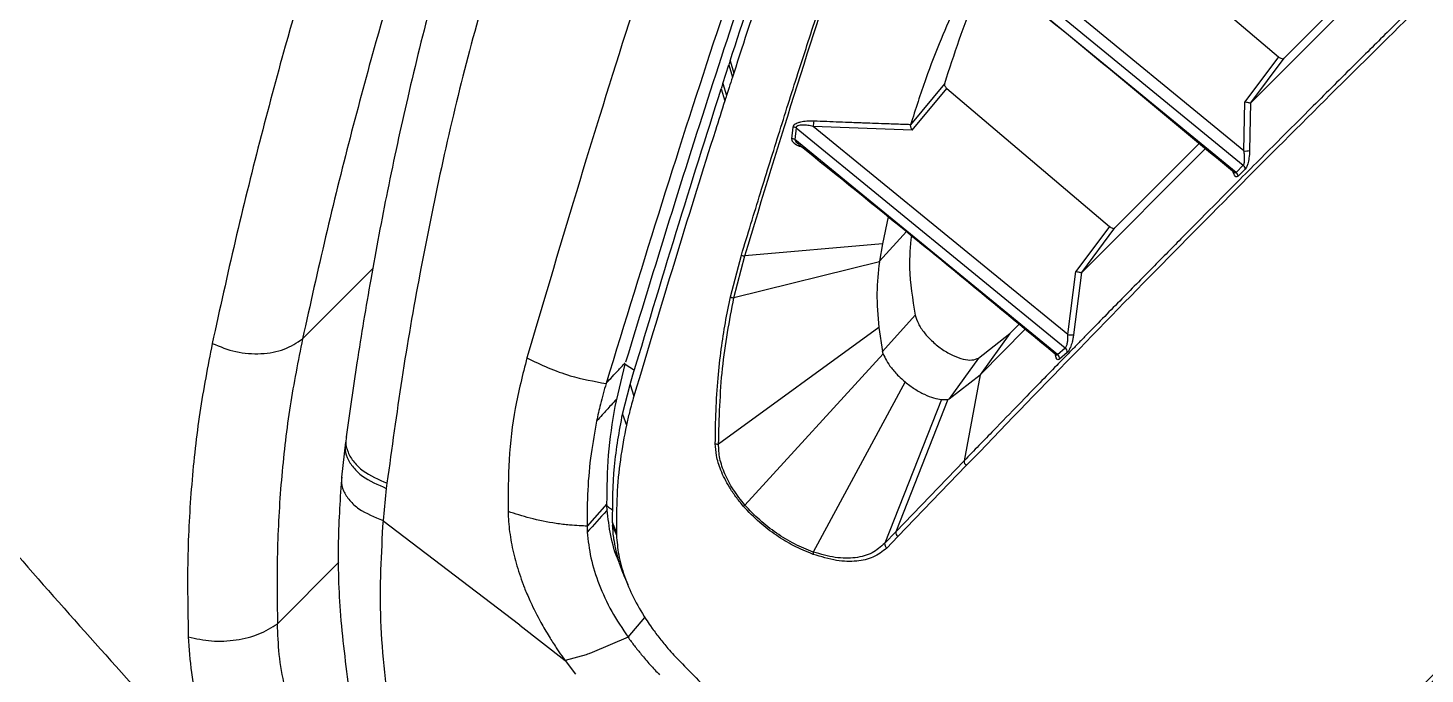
# Model space of a CAD drawing. Extents: x 400 to 501, y 484 to 634.
# Drawn here: x 478.36 to 483.71, y 578.82 to 581.29 of the extents above; entities that cross this region are included whole.
import ezdxf

# ---------------------------------------------------------------- set-up
doc = ezdxf.new("R2010")
doc.units = 0
doc.header["$MEASUREMENT"] = 0
doc.layers.add('DIM', color=3, linetype='Continuous')
doc.layers.add('GEOMETRY', color=3, linetype='Continuous', lineweight=25)

# ---------------------------------------------------------------- blocks, each defined once
blk = doc.blocks.new('2026 GRANDEE')
at = {"layer": 'GEOMETRY', "ltscale": 16}
for p, q in [((31.8516, -14.9206), (32.7213, -15.6593)), ((31.2193, -14.9544), (32.5864, -16.0748)), ((32.5586, -16.1019), (31.2069, -14.9936)), ((32.5885, -16.02), (31.3176, -14.9766)), ((33.0712, -15.3786), (32.6152, -15.8357)), ((32.7429, -15.6651), (33.0478, -15.3593)), ((32.7213, -15.6593), (32.5923, -15.8317)), ((32.6152, -15.8357), (32.7429, -15.6651)), ((30.5944, -15.7615), (30.6171, -15.6907)), ((30.6223, -15.6747), (30.6171, -15.6907)), ((30.6171, -15.6907), (30.6307, -15.7376)), ((30.6223, -15.6747), (30.6359, -15.7216)), ((30.5944, -15.7615), (30.5879, -15.7817)), ((30.5944, -15.7615), (30.6081, -15.8083)), ((31.4423, -15.763), (31.313, -15.9194)), ((30.5879, -15.7817), (30.6016, -15.8285)), ((31.319, -15.9408), (31.4517, -15.7805)), ((31.4517, -15.7805), (32.0737, -16.3088)), ((32.5885, -16.02), (32.5923, -15.8317)), ((32.6142, -15.8363), (32.6105, -16.0186)), ((32.6152, -15.8357), (32.6142, -15.8363)), ((30.8624, -15.9288), (30.857, -15.9734)), ((30.8744, -15.9317), (30.8691, -15.9763)), ((30.8744, -15.9317), (31.9051, -16.7739)), ((31.9145, -16.7233), (30.9401, -15.9262)), ((31.319, -15.9408), (30.9401, -15.9262)), ((31.8758, -16.7993), (30.8691, -15.9763)), ((30.8801, -15.9905), (30.8858, -15.9944)), ((32.4411, -16.0104), (31.9682, -16.4853)), ((32.0952, -16.3146), (32.4178, -15.9911)), ((32.5586, -16.1019), (32.5864, -16.0748)), ((32.5941, -16.0898), (32.5663, -16.1169)), ((31.2274, -16.272), (31.2051, -16.3758)), ((32.0737, -16.3088), (31.9456, -16.4809)), ((31.2973, -16.3286), (31.1939, -16.4424)), ((31.9682, -16.4853), (32.0952, -16.3146)), ((30.6234, -16.5791), (30.6653, -16.4185)), ((31.2051, -16.3758), (30.6781, -16.4217)), ((31.2051, -16.3758), (31.1939, -16.4424)), ((28.9853, -16.7393), (29.2541, -16.4704)), ((30.6364, -16.582), (30.6781, -16.4217)), ((31.1935, -16.4444), (30.6364, -16.582)), ((31.1935, -16.4444), (31.1939, -16.4424)), ((31.9145, -16.7233), (31.9456, -16.4809)), ((31.9675, -16.4859), (31.9369, -16.7236)), ((31.9682, -16.4853), (31.9675, -16.4859)), ((31.3305, -16.6481), (31.2053, -16.7874)), ((31.6924, -16.7186), (31.7279, -16.683)), ((31.1918, -16.6954), (30.5778, -17.1423)), ((31.1918, -16.6954), (31.2053, -16.7874)), ((31.5732, -16.8128), (31.6924, -16.7186)), ((31.752, -16.7029), (31.5788, -16.8771)), ((31.6924, -16.7186), (31.5788, -16.8771)), ((31.2081, -16.7973), (31.2053, -16.7874)), ((31.8758, -16.7993), (31.9051, -16.7739)), ((31.9127, -16.7914), (31.8833, -16.8169)), ((30.1816, -16.9981), (30.2205, -16.8365)), ((30.2205, -16.8365), (30.2559, -16.8591)), ((31.2081, -16.7973), (30.6788, -17.376)), ((31.5732, -16.8128), (31.4608, -16.9694)), ((31.8666, -16.7971), (31.8666, -16.797)), ((31.4608, -16.9694), (31.5788, -16.8771)), ((31.5788, -16.8771), (31.5182, -17.2059)), ((30.2102, -17.0271), (30.2391, -16.9145)), ((30.2391, -16.9145), (30.2537, -16.9586)), ((31.292, -16.9041), (30.9405, -17.5555)), ((31.4313, -16.972), (31.2136, -17.5222)), ((31.4549, -16.9717), (31.2564, -17.4777)), ((31.4313, -16.972), (31.4549, -16.9717)), ((31.4549, -16.9717), (31.4608, -16.9694)), ((30.2102, -17.0271), (30.2251, -17.0696)), ((29.1491, -17.1353), (29.1344, -17.2691)), ((31.5182, -17.2059), (31.2564, -17.4777)), ((31.5262, -17.2247), (31.2644, -17.4965)), ((29.306, -17.3117), (29.2933, -17.4345)), ((29.3085, -17.2917), (29.306, -17.3117)), ((30.1505, -17.3715), (30.0743, -17.4562)), ((30.1506, -17.3777), (30.1505, -17.3715)), ((30.1513, -17.3944), (30.1506, -17.3777)), ((29.2932, -17.4345), (29.8166, -17.8349)), ((30.1865, -17.4798), (30.1719, -17.4424)), ((30.1719, -17.4424), (30.1722, -17.4541)), ((30.1722, -17.4541), (30.1868, -17.4908)), ((30.1865, -17.4798), (30.1868, -17.4908)), ((31.2564, -17.4777), (31.2136, -17.5222)), ((31.2644, -17.4965), (31.2217, -17.5406)), ((28.8892, -17.8301), (29.1245, -17.5948)), ((30.2178, -17.6503), (30.2301, -17.68)), ((30.2314, -17.8815), (30.296, -17.806)), ((29.8166, -17.835), (29.9903, -17.9708)), ((30.3171, -17.8384), (30.3238, -17.848)), ((30.2314, -17.8815), (30.0942, -17.9403)), ((30.0704, -17.9485), (29.9903, -17.9707)), ((29.9903, -17.9707), (30.0297, -18.0228))]:
    blk.add_line(p, q, dxfattribs=at)
for centre, radius, start, end in [((30.8632, -15.9516), 0.0228, 60.6899, 92.1236), ((31.0047, -15.9246), 0.0646, 163.1, 181.404), ((30.858, -15.9962), 0.0228, 60.7228, 92.5799), ((32.5949, -15.9467), 0.0735, 265.0553, 282.296), ((32.5728, -16.0912), 0.0213, 3.9628, 50.5049), ((32.545, -16.1183), 0.0213, 3.8492, 50.4637), ((30.6773, -16.3979), 0.0238, 239.8091, 272.0523), ((30.6348, -16.5578), 0.0242, 241.7411, 273.8001), ((31.8915, -16.7902), 0.0213, 356.8037, 49.9754), ((31.8621, -16.8156), 0.0212, 356.3705, 49.9909), ((30.5748, -17.117), 0.0255, 248.2594, 276.9341), ((31.5391, -17.2082), 0.021, 173.8723, 231.9925), ((30.6593, -17.3472), 0.0348, 291.9722, 304.176), ((31.2774, -17.4799), 0.0211, 174.002, 232.163), ((31.2348, -17.5238), 0.0213, 175.4815, 231.9225), ((30.9707, -17.5627), 0.0311, 166.5727, 183.1295)]:
    blk.add_arc(centre, radius, start, end, dxfattribs=at)
for points, knots in [([(33.1112, -8.6122), (33.301, -8.8166), (33.6802, -9.2249), (34.2607, -9.8374), (34.8462, -10.4484), (35.4368, -11.0578), (36.0312, -11.6653), (36.6288, -12.2707), (37.2294, -12.8738), (37.8326, -13.4744), (38.4383, -14.0724), (39.0461, -14.6672), (39.6559, -15.2581), (40.2672, -15.8439), (40.8801, -16.4248), (41.2887, -16.8043), (41.4933, -16.9943)], [0, 0, 0, 0, 0.071643, 0.14309, 0.214489, 0.285889, 0.357236, 0.428542, 0.499851, 0.571188, 0.642541, 0.713932, 0.785365, 0.856798, 0.928296, 1, 1, 1, 1]), ([(39.7927, -17.8288), (39.5267, -17.5294), (38.9972, -16.9336), (38.1493, -16.0898), (37.2847, -15.2735), (36.3973, -14.4849), (35.4987, -13.7223), (34.5911, -12.9819), (33.6654, -12.2723), (32.7101, -11.589), (32.0461, -11.1694), (31.7122, -10.9583)], [0, 0, 0, 0, 0.113392, 0.225638, 0.337341, 0.448782, 0.560233, 0.669481, 0.778832, 0.888788, 1, 1, 1, 1]), ([(39.3403, -18.3188), (39.2421, -18.1952), (39.0437, -17.9454), (38.7328, -17.5736), (38.408, -17.1999), (38.0687, -16.8252), (37.7247, -16.4607), (37.3161, -16.0443), (36.8313, -15.573), (36.2474, -15.036), (35.7044, -14.5629), (35.2225, -14.1602), (34.82, -13.8352), (34.4245, -13.527), (34.0364, -13.2352), (33.6442, -12.9511), (33.1606, -12.6142), (32.5822, -12.2331), (31.9193, -11.8235), (31.474, -11.572), (31.2546, -11.448)], [0, 0, 0, 0, 0.044709, 0.090349, 0.13691, 0.184379, 0.232745, 0.277954, 0.348418, 0.422679, 0.500679, 0.550525, 0.598903, 0.645795, 0.691185, 0.735062, 0.781563, 0.856423, 0.929252, 1, 1, 1, 1]), ([(30.2233, -16.8272), (30.2791, -16.6444), (30.3916, -16.2764), (30.5587, -15.7513), (30.7261, -15.2427), (30.8934, -14.7551), (31.0611, -14.2874), (31.2248, -13.8532), (31.3821, -13.4566), (31.5296, -13.1031), (31.6691, -12.7863), (31.8006, -12.502), (31.8831, -12.3357), (31.9237, -12.2539)], [0, 0, 0, 0, 0.091503, 0.184255, 0.278388, 0.373689, 0.469634, 0.56825, 0.660208, 0.749357, 0.835644, 0.919152, 1, 1, 1, 1]), ([(31.8436, -12.342), (31.8141, -12.4013), (31.7259, -12.5791), (31.5715, -12.9126), (31.3791, -13.3584), (31.1807, -13.8507), (30.9797, -14.3828), (30.7765, -14.9537), (30.5707, -15.5633), (30.3615, -16.2112), (30.2187, -16.6773), (30.1473, -16.9104)], [0, 0, 0, 0, 0.059176, 0.177548, 0.296142, 0.41451, 0.533071, 0.649435, 0.765798, 0.882899, 1, 1, 1, 1]), ([(30.6412, -14.3165), (30.5761, -14.5025), (30.4461, -14.8743), (30.2474, -15.484), (30.0474, -16.1246), (29.9117, -16.5837), (29.8442, -16.8122)], [0, 0, 0, 0, 0.251744, 0.50322, 0.752639, 1, 1, 1, 1]), ([(34.3142, -14.4286), (34.2987, -14.443), (34.2663, -14.4732), (34.2145, -14.5217), (34.1574, -14.5755), (34.0947, -14.6348), (34.0262, -14.6999), (33.948, -14.7746), (33.8674, -14.8519), (33.7863, -14.93), (33.7106, -15.0033), (33.6362, -15.0755), (33.5734, -15.1367), (33.5216, -15.1873), (33.4782, -15.2298), (33.432, -15.2751), (33.3829, -15.3233), (33.331, -15.3744), (33.2518, -15.4526), (33.146, -15.5573), (33.0052, -15.697), (32.8533, -15.8483), (32.6893, -16.0123), (32.523, -16.1794), (32.392, -16.3117), (32.2974, -16.4076), (32.2381, -16.4677), (32.1767, -16.5302), (32.113, -16.595), (32.047, -16.6624), (31.9925, -16.718), (31.9505, -16.761), (31.9149, -16.7974), (31.8673, -16.8462), (31.8025, -16.9127), (31.7222, -16.9952), (31.6261, -17.0943), (31.5559, -17.167), (31.5182, -17.2059)], [0, 0, 0, 0, 0.020725, 0.043459, 0.068203, 0.094956, 0.123719, 0.154491, 0.191833, 0.221797, 0.251605, 0.281257, 0.308509, 0.323986, 0.340419, 0.35781, 0.376156, 0.395459, 0.415718, 0.463883, 0.511317, 0.567458, 0.624789, 0.681766, 0.736941, 0.755717, 0.775071, 0.795005, 0.815518, 0.83661, 0.858281, 0.867298, 0.876345, 0.891857, 0.911979, 0.93671, 0.96605, 1, 1, 1, 1]), ([(34.3206, -14.4509), (34.2257, -14.5395), (34.0359, -14.7169), (33.7244, -15.0152), (33.3969, -15.3333), (33.0547, -15.6705), (32.6982, -16.0253), (32.3257, -16.4014), (31.938, -16.7979), (31.6635, -17.0824), (31.5262, -17.2247)], [0, 0, 0, 0, 0.124988, 0.249985, 0.374989, 0.499998, 0.625005, 0.750009, 0.875008, 1, 1, 1, 1]), ([(29.2441, -14.5976), (29.1873, -14.7607), (29.0736, -15.0874), (28.9345, -15.5564), (28.8197, -15.9842), (28.7261, -16.3633), (28.6684, -16.6257), (28.6395, -16.7571)], [0, 0, 0, 0, 0.248926, 0.498614, 0.665477, 0.832636, 1, 1, 1, 1]), ([(29.5912, -14.5821), (29.5345, -14.7451), (29.4209, -15.0715), (29.2816, -15.5401), (29.1664, -15.9675), (29.0724, -16.346), (29.0143, -16.6081), (28.9853, -16.7393)], [0, 0, 0, 0, 0.2489831, 0.498696, 0.6655523, 0.8326843, 1, 1, 1, 1]), ([(30.6223, -15.6747), (30.6722, -15.5213), (30.7715, -15.2156), (30.8693, -14.9319), (30.9179, -14.7906)], [0, 0, 0, 0, 0.501907, 1, 1, 1, 1]), ([(30.9308, -14.8395), (30.9191, -14.8733), (30.8604, -15.0425), (30.7625, -15.332), (30.6753, -15.6004), (30.6359, -15.7216)], [0, 0, 0, 0, 0.120542, 0.602754, 1, 1, 1, 1]), ([(25.6401, -14.8721), (25.8336, -15.1091), (26.2206, -15.5828), (26.8154, -16.304), (27.4244, -17.0269), (28.0485, -17.749), (28.4791, -18.2252), (28.6943, -18.4632)], [0, 0, 0, 0, 0.200185, 0.400293, 0.600353, 0.800276, 1, 1, 1, 1]), ([(31.2265, -15.015), (31.4236, -15.1742), (31.8684, -15.5333), (32.3081, -15.8992), (32.5531, -16.103)], [0, 0, 0, 0, 0.44303, 1, 1, 1, 1]), ([(29.5858, -15.0744), (29.5499, -15.1962), (29.4796, -15.4349), (29.3889, -15.8032), (29.3113, -16.1603), (29.2471, -16.5005), (29.1945, -16.815), (29.1656, -17.0192), (29.1522, -17.1139)], [0, 0, 0, 0, 0.197843, 0.387656, 0.563401, 0.725049, 0.872583, 1, 1, 1, 1]), ([(30.6653, -16.4185), (30.6774, -16.3787), (30.7018, -16.2989), (30.7383, -16.1802), (30.775, -16.0617), (30.8119, -15.9434), (30.8491, -15.8254), (30.8839, -15.7161), (30.9317, -15.5675), (30.993, -15.3791), (31.0442, -15.2264), (31.0701, -15.1488)], [0, 0, 0, 0, 0.088443, 0.177715, 0.267818, 0.358754, 0.450526, 0.543137, 0.616844, 0.80548, 1, 1, 1, 1]), ([(30.6781, -16.4217), (30.7457, -16.1998), (30.8808, -15.7561), (31.0126, -15.3534), (31.0785, -15.152)], [0, 0, 0, 0, 0.500001, 1, 1, 1, 1]), ([(31.57, -15.2936), (31.5601, -15.3122), (31.5309, -15.3667), (31.4835, -15.4656), (31.4262, -15.5967), (31.3672, -15.749), (31.3317, -15.8605), (31.313, -15.9194)], [0, 0, 0, 0, 0.094931, 0.279686, 0.492116, 0.732221, 1, 1, 1, 1]), ([(29.7199, -15.2972), (29.6829, -15.4252), (29.6099, -15.6781), (29.5159, -16.0779), (29.4342, -16.4815), (29.3643, -16.884), (29.3268, -17.158), (29.3085, -17.2917)], [0, 0, 0, 0, 0.212679, 0.420297, 0.622338, 0.815746, 1, 1, 1, 1]), ([(31.6134, -15.3256), (31.5956, -15.3613), (31.527, -15.4989), (31.4784, -15.6506), (31.4423, -15.763)], [0, 0, 0, 0, 0.258932, 1, 1, 1, 1]), ([(32.7213, -15.6593), (32.7233, -15.6609), (32.7274, -15.664), (32.7339, -15.6665), (32.7396, -15.6673), (32.7418, -15.6658), (32.7429, -15.6651)], [0, 0, 0, 0, 0.245218, 0.492634, 0.743521, 1, 1, 1, 1]), ([(32.9306, -18.4176), (33.0687, -18.2759), (33.3447, -17.9927), (33.7344, -17.5979), (34.1075, -17.2223), (34.4631, -16.8668), (34.8041, -16.5285), (35.1296, -16.2087), (35.4389, -15.9085), (35.6274, -15.7301), (35.7217, -15.6409)], [0, 0, 0, 0, 0.124992, 0.249991, 0.374994, 0.500001, 0.625009, 0.750013, 0.875011, 1, 1, 1, 1]), ([(32.95, -18.422), (32.9846, -18.3864), (33.0472, -18.3218), (33.13, -18.2367), (33.1928, -18.1722), (33.236, -18.1278), (33.2616, -18.1016), (33.2856, -18.0771), (33.3141, -18.0478), (33.3519, -18.0092), (33.3893, -17.9709), (33.432, -17.9273), (33.4764, -17.882), (33.5258, -17.8317), (33.5776, -17.7789), (33.6369, -17.7187), (33.6996, -17.655), (33.7727, -17.581), (33.8525, -17.5002), (33.9384, -17.4136), (34.0295, -17.3219), (34.1206, -17.2303), (34.2129, -17.1378), (34.3042, -17.0466), (34.3961, -16.955), (34.4915, -16.8601), (34.5875, -16.7648), (34.69, -16.6635), (34.795, -16.5599), (34.901, -16.4557), (35.0048, -16.354), (35.1063, -16.2549), (35.2666, -16.0991), (35.485, -15.8882), (35.6569, -15.726), (35.7444, -15.6433)], [0, 0, 0, 0, 0.0311019, 0.0562823, 0.0755408, 0.0888776, 0.0962928, 0.0993371, 0.1111645, 0.1229632, 0.1347331, 0.1464743, 0.1633002, 0.1770638, 0.1936843, 0.2131618, 0.2344577, 0.254875, 0.2849745, 0.313681, 0.3409946, 0.3771606, 0.4069531, 0.436616, 0.4726308, 0.5041053, 0.5386977, 0.5764081, 0.616164, 0.6551151, 0.6953622, 0.7345344, 0.7727634, 0.8842695, 1, 1, 1, 1]), ([(30.6359, -15.7216), (30.635, -15.7243), (30.6333, -15.7296), (30.6316, -15.735), (30.6307, -15.7376)], [0, 0, 0, 0, 0.5, 1, 1, 1, 1]), ([(30.6307, -15.7376), (30.6265, -15.7508), (30.619, -15.7743), (30.6114, -15.7979), (30.6081, -15.8083)], [0, 0, 0, 0, 0.560152, 1, 1, 1, 1]), ([(31.4423, -15.763), (31.4421, -15.7642), (31.4418, -15.7665), (31.4437, -15.7712), (31.4469, -15.7761), (31.4501, -15.779), (31.4517, -15.7805)], [0, 0, 0, 0, 0.253724, 0.505882, 0.752369, 1, 1, 1, 1]), ([(30.2391, -16.9145), (30.2982, -16.7175), (30.4158, -16.3257), (30.5308, -15.9624), (30.5879, -15.7817)], [0, 0, 0, 0, 0.5026969, 1, 1, 1, 1]), ([(30.6016, -15.8285), (30.5896, -15.8662), (30.5295, -16.0547), (30.4144, -16.4237), (30.3094, -16.7732), (30.2537, -16.9586)], [0, 0, 0, 0, 0.1050181, 0.5251306, 1, 1, 1, 1]), ([(30.6081, -15.8083), (30.6072, -15.8111), (30.605, -15.8178), (30.6029, -15.8246), (30.6016, -15.8285)], [0, 0, 0, 0, 0.415386, 1, 1, 1, 1]), ([(32.6142, -15.8363), (32.6133, -15.8364), (32.6113, -15.8366), (32.6062, -15.8358), (32.5996, -15.8341), (32.5949, -15.8326), (32.5923, -15.8317)], [0, 0, 0, 0, 0.224117, 0.48317, 0.706063, 1, 1, 1, 1]), ([(30.9428, -15.9058), (30.9337, -15.9057), (30.9165, -15.9055), (30.8945, -15.9086), (30.8795, -15.9131), (30.8704, -15.9176), (30.8641, -15.9229), (30.863, -15.9268), (30.8624, -15.9288)], [0, 0, 0, 0, 0.278579, 0.527571, 0.666361, 0.773055, 0.88635, 1, 1, 1, 1]), ([(30.9401, -15.9262), (30.9332, -15.9247), (30.9198, -15.9217), (30.9025, -15.9204), (30.8896, -15.9212), (30.8824, -15.9228), (30.878, -15.9249), (30.8756, -15.9268), (30.8743, -15.9292), (30.8744, -15.9309), (30.8744, -15.9317)], [0, 0, 0, 0, 0.271275, 0.53459, 0.660596, 0.779455, 0.835821, 0.890462, 0.944666, 1, 1, 1, 1]), ([(31.313, -15.9194), (31.3022, -15.919), (31.2726, -15.9181), (31.2127, -15.9162), (31.162, -15.9145), (31.127, -15.9131), (31.1117, -15.9125), (31.0824, -15.9114), (31.0237, -15.9091), (30.9754, -15.9071), (30.9428, -15.9058)], [0, 0, 0, 0, 0.087402, 0.240292, 0.483977, 0.498265, 0.523747, 0.608293, 0.735701, 1, 1, 1, 1]), ([(31.319, -15.9408), (31.3186, -15.94), (31.3177, -15.938), (31.316, -15.9339), (31.3143, -15.9285), (31.3128, -15.923), (31.313, -15.9206), (31.313, -15.9194)], [0, 0, 0, 0, 0.0905921, 0.2449966, 0.500912, 0.7515138, 1, 1, 1, 1]), ([(30.857, -15.9734), (30.8575, -15.9767), (30.8587, -15.9841), (30.872, -15.9943), (30.8852, -16.0018), (30.8958, -16.0044), (30.8976, -16.0048)], [0, 0, 0, 0, 0.230289, 0.530758, 0.923573, 1, 1, 1, 1]), ([(30.8691, -15.9763), (30.87, -15.9785), (30.8718, -15.9831), (30.8761, -15.9878), (30.8795, -15.9901), (30.8801, -15.9905)], [0, 0, 0, 0, 0.429393, 0.893636, 1, 1, 1, 1]), ([(30.8853, -15.9949), (31.0311, -16.1125), (31.3599, -16.3777), (31.6853, -16.6472), (31.8665, -16.7973)], [0, 0, 0, 0, 0.44327, 1, 1, 1, 1]), ([(32.5864, -16.0748), (32.5871, -16.0738), (32.5887, -16.0717), (32.5907, -16.0644), (32.5919, -16.0525), (32.5913, -16.0364), (32.5895, -16.0255), (32.5885, -16.02)], [0, 0, 0, 0, 0.11278, 0.230197, 0.477731, 0.736593, 1, 1, 1, 1]), ([(32.6105, -16.0186), (32.61, -16.0284), (32.6091, -16.046), (32.6045, -16.0681), (32.5994, -16.0828), (32.5957, -16.0876), (32.5941, -16.0898)], [0, 0, 0, 0, 0.34301, 0.612848, 0.825423, 1, 1, 1, 1]), ([(32.5663, -16.1169), (32.5649, -16.1179), (32.5621, -16.12), (32.5572, -16.119), (32.5523, -16.113), (32.5488, -16.1061), (32.5477, -16.1008), (32.5477, -16.1005)], [0, 0, 0, 0, 0.185117, 0.378508, 0.680037, 0.981603, 1, 1, 1, 1]), ([(32.549, -16.0988), (32.5502, -16.1003), (32.5525, -16.1028), (32.5559, -16.1036), (32.5577, -16.1025), (32.5586, -16.1019)], [0, 0, 0, 0, 0.392573, 0.702421, 1, 1, 1, 1]), ([(32.0737, -16.3088), (32.0757, -16.3103), (32.0798, -16.3134), (32.0862, -16.316), (32.0919, -16.3168), (32.0941, -16.3154), (32.0952, -16.3146)], [0, 0, 0, 0, 0.246544, 0.494649, 0.744941, 1, 1, 1, 1]), ([(31.3157, -16.3434), (31.3117, -16.3844), (31.3025, -16.4784), (31.3204, -16.5868), (31.3305, -16.6481)], [0, 0, 0, 0, 0.435227, 1, 1, 1, 1]), ([(31.1935, -16.4444), (31.1889, -16.4837), (31.1796, -16.5628), (31.1877, -16.651), (31.1918, -16.6954)], [0, 0, 0, 0, 0.497273, 1, 1, 1, 1]), ([(31.9675, -16.4859), (31.9665, -16.486), (31.9646, -16.4864), (31.9593, -16.4856), (31.9527, -16.4837), (31.9482, -16.4819), (31.9456, -16.4809)], [0, 0, 0, 0, 0.240972, 0.494838, 0.716752, 1, 1, 1, 1]), ([(30.5653, -17.1407), (30.5658, -17.0983), (30.5669, -17.0133), (30.575, -16.8927), (30.5873, -16.7809), (30.603, -16.677), (30.6166, -16.6119), (30.6234, -16.5791)], [0, 0, 0, 0, 0.214249, 0.429539, 0.629103, 0.813522, 1, 1, 1, 1]), ([(30.5778, -17.1423), (30.5805, -17.0442), (30.5858, -16.848), (30.6196, -16.6706), (30.6364, -16.582)], [0, 0, 0, 0, 0.500012, 1, 1, 1, 1]), ([(28.6395, -16.7571), (28.6694, -16.7691), (28.729, -16.7932), (28.8273, -16.7995), (28.919, -16.7834), (28.9632, -16.754), (28.9853, -16.7393)], [0, 0, 0, 0, 0.2500002, 0.5, 0.7499998, 1, 1, 1, 1]), ([(28.9853, -16.7393), (28.9683, -16.8242), (28.9344, -16.9941), (28.9034, -17.2629), (28.886, -17.5407), (28.8881, -17.7335), (28.8892, -17.8301)], [0, 0, 0, 0, 0.248749, 0.49787, 0.748346, 1, 1, 1, 1]), ([(31.9051, -16.7739), (31.906, -16.7731), (31.9077, -16.7713), (31.9107, -16.7649), (31.9135, -16.754), (31.9152, -16.7388), (31.9148, -16.7285), (31.9145, -16.7233)], [0, 0, 0, 0, 0.11568, 0.234753, 0.482714, 0.739823, 1, 1, 1, 1]), ([(31.9369, -16.7236), (31.9361, -16.7284), (31.9347, -16.7378), (31.9307, -16.7546), (31.9252, -16.7713), (31.9185, -16.785), (31.9145, -16.7894), (31.9127, -16.7914)], [0, 0, 0, 0, 0.172012, 0.342253, 0.612625, 0.825688, 1, 1, 1, 1]), ([(31.9145, -16.7233), (31.917, -16.7236), (31.9217, -16.7243), (31.9282, -16.7247), (31.9337, -16.7245), (31.9358, -16.7239), (31.9369, -16.7236)], [0, 0, 0, 0, 0.265706, 0.501577, 0.735601, 1, 1, 1, 1]), ([(28.6395, -16.7571), (28.6226, -16.8444), (28.5887, -17.0193), (28.5585, -17.2959), (28.5424, -17.582), (28.546, -17.7806), (28.5478, -17.8802)], [0, 0, 0, 0, 0.248691, 0.497792, 0.748282, 1, 1, 1, 1]), ([(29.8442, -16.8122), (29.8279, -16.8759), (29.7963, -17.0003), (29.7729, -17.1976), (29.7723, -17.3335), (29.7719, -17.4002)], [0, 0, 0, 0, 0.347929, 0.680175, 1, 1, 1, 1]), ([(29.8442, -16.8122), (29.8709, -16.8252), (29.9245, -16.8512), (30.0253, -16.8882), (30.1011, -16.902), (30.1473, -16.9104)], [0, 0, 0, 0, 0.280279, 0.560803, 1, 1, 1, 1]), ([(30.1473, -16.9104), (30.1533, -16.9038), (30.1673, -16.8885), (30.1822, -16.8722), (30.2004, -16.8523), (30.2107, -16.8409), (30.22, -16.8308)], [0, 0, 0, 0, 0.248926, 0.574647, 0.618225, 1, 1, 1, 1]), ([(31.2081, -16.7973), (31.2118, -16.8057), (31.2192, -16.8224), (31.2392, -16.8517), (31.2639, -16.8796), (31.2835, -16.8967), (31.292, -16.9041)], [0, 0, 0, 0, 0.247928, 0.498192, 0.783948, 1, 1, 1, 1]), ([(31.8669, -16.7968), (31.868, -16.7981), (31.8699, -16.8004), (31.873, -16.8009), (31.8749, -16.7998), (31.8758, -16.7993)], [0, 0, 0, 0, 0.398836, 0.704617, 1, 1, 1, 1]), ([(31.8833, -16.8169), (31.881, -16.8182), (31.8767, -16.8207), (31.8716, -16.816), (31.8681, -16.8086), (31.8677, -16.8002), (31.8675, -16.7971)], [0, 0, 0, 0, 0.2778398, 0.5267126, 0.8285032, 1, 1, 1, 1]), ([(30.1473, -16.9104), (30.1397, -16.9366), (30.1261, -16.9836), (30.1156, -17.0325), (30.111, -17.054)], [0, 0, 0, 0, 0.559987, 1, 1, 1, 1]), ([(31.292, -16.9041), (31.3039, -16.9134), (31.3279, -16.9321), (31.3658, -16.9528), (31.4019, -16.9672), (31.4215, -16.9704), (31.4313, -16.972)], [0, 0, 0, 0, 0.250855, 0.50197, 0.752119, 1, 1, 1, 1]), ([(30.1873, -16.9697), (30.1803, -16.9774), (30.1621, -16.9976), (30.1366, -17.0257), (30.1182, -17.046), (30.111, -17.054)], [0, 0, 0, 0, 0.274345, 0.71681, 1, 1, 1, 1]), ([(30.1505, -17.3716), (30.1512, -17.3083), (30.1526, -17.1791), (30.1718, -17.0593), (30.1816, -16.9981)], [0, 0, 0, 0, 0.4892583, 1, 1, 1, 1]), ([(30.2537, -16.9586), (30.2507, -16.9689), (30.2447, -16.9896), (30.2349, -17.0264), (30.2288, -17.0533), (30.2251, -17.0696)], [0, 0, 0, 0, 0.284318, 0.568636, 1, 1, 1, 1]), ([(30.111, -17.054), (30.1034, -17.0954), (30.0877, -17.1811), (30.0753, -17.3154), (30.0746, -17.41), (30.0743, -17.4562)], [0, 0, 0, 0, 0.323849, 0.669228, 1, 1, 1, 1]), ([(30.1719, -17.4424), (30.1725, -17.3699), (30.1737, -17.2252), (30.1981, -17.0931), (30.2103, -17.0271)], [0, 0, 0, 0, 0.500676, 1, 1, 1, 1]), ([(30.2251, -17.0696), (30.2166, -17.1134), (30.1999, -17.2002), (30.1871, -17.3373), (30.1867, -17.4322), (30.1865, -17.4798)], [0, 0, 0, 0, 0.33734, 0.668104, 1, 1, 1, 1]), ([(29.1509, -17.1353), (29.1497, -17.1414), (29.146, -17.1607), (29.1545, -17.1946), (29.1777, -17.2327), (29.225, -17.2769), (29.2737, -17.2978), (29.306, -17.3117)], [0, 0, 0, 0, 0.0845772, 0.2687453, 0.4529226, 0.6364107, 1, 1, 1, 1]), ([(29.1538, -17.1141), (29.1525, -17.1204), (29.1487, -17.1399), (29.1573, -17.174), (29.1803, -17.2122), (29.2275, -17.2566), (29.2762, -17.2777), (29.3086, -17.2917)], [0, 0, 0, 0, 0.087301, 0.270328, 0.453368, 0.63681, 1, 1, 1, 1]), ([(30.6723, -17.3794), (30.6625, -17.3676), (30.6428, -17.3439), (30.6195, -17.3085), (30.6005, -17.2745), (30.5824, -17.2339), (30.5682, -17.188), (30.5662, -17.1558), (30.5653, -17.1407)], [0, 0, 0, 0, 0.14921, 0.299552, 0.43129, 0.563444, 0.79623, 1, 1, 1, 1]), ([(30.6788, -17.376), (30.6632, -17.3564), (30.6321, -17.3173), (30.6004, -17.2565), (30.5799, -17.1969), (30.5785, -17.1605), (30.5778, -17.1423)], [0, 0, 0, 0, 0.250343, 0.500605, 0.750594, 1, 1, 1, 1]), ([(29.1349, -17.2634), (29.1294, -17.3474), (29.1177, -17.5228), (29.1262, -17.8056), (29.1527, -18.0067), (29.1665, -18.1112)], [0, 0, 0, 0, 0.305771, 0.639299, 1, 1, 1, 1]), ([(29.136, -17.2685), (29.1352, -17.2728), (29.1319, -17.2901), (29.1405, -17.3216), (29.1636, -17.3588), (29.2114, -17.4017), (29.2606, -17.4214), (29.2933, -17.4345)], [0, 0, 0, 0, 0.06133, 0.24961, 0.437904, 0.626586, 1, 1, 1, 1]), ([(30.1506, -17.3777), (30.1548, -17.3819), (30.162, -17.3891), (30.1702, -17.393), (30.1736, -17.3947)], [0, 0, 0, 0, 0.592528, 1, 1, 1, 1]), ([(30.9397, -17.5644), (30.9143, -17.5539), (30.8666, -17.5343), (30.7975, -17.4918), (30.7311, -17.4416), (30.6927, -17.401), (30.6723, -17.3794)], [0, 0, 0, 0, 0.259647, 0.487411, 0.727312, 1, 1, 1, 1]), ([(30.9405, -17.5555), (30.9166, -17.5459), (30.8687, -17.5268), (30.7989, -17.4842), (30.7334, -17.4341), (30.697, -17.3953), (30.6788, -17.376)], [0, 0, 0, 0, 0.249743, 0.499731, 0.749879, 1, 1, 1, 1]), ([(29.2933, -17.4345), (29.2862, -17.5611), (29.2721, -17.8144), (29.3056, -18.0825), (29.3224, -18.2165)], [0, 0, 0, 0, 0.5000751, 1, 1, 1, 1]), ([(29.7719, -17.4002), (29.7724, -17.4131), (29.7734, -17.4388), (29.7777, -17.4783), (29.7839, -17.5181), (29.7923, -17.5582), (29.8027, -17.5986), (29.8152, -17.6393), (29.8269, -17.6722), (29.8409, -17.708), (29.8617, -17.7563), (29.8925, -17.8172), (29.9265, -17.8756), (29.9537, -17.9181), (29.9744, -17.9484), (29.9859, -17.9646), (29.9903, -17.9707)], [0, 0, 0, 0, 0.072693, 0.144986, 0.216835, 0.288196, 0.35912, 0.429758, 0.500262, 0.529873, 0.614603, 0.748362, 0.841863, 0.915217, 0.968014, 1, 1, 1, 1]), ([(30.0743, -17.4562), (30.0743, -17.4562), (30.0743, -17.4562), (30.0742, -17.4562), (30.074, -17.4562), (30.0734, -17.4562), (30.071, -17.4562), (30.0612, -17.4559), (30.0396, -17.455), (30.0028, -17.4522), (29.9391, -17.4445), (29.8592, -17.4285), (29.7997, -17.4092), (29.7719, -17.4002)], [0, 0, 0, 0, 0.000015, 0.000128, 0.000437, 0.001598, 0.006096, 0.023804, 0.094288, 0.212021, 0.377008, 0.709146, 1, 1, 1, 1]), ([(30.1513, -17.3945), (30.1504, -17.3955), (30.1249, -17.4237), (30.0995, -17.452), (30.075, -17.4793)], [0, 0, 0, 0, 0.035904, 1, 1, 1, 1]), ([(30.2015, -17.6043), (30.1996, -17.6003), (30.1818, -17.5625), (30.1625, -17.4907), (30.155, -17.4268), (30.1513, -17.3944)], [0, 0, 0, 0, 0.056143, 0.521733, 1, 1, 1, 1]), ([(30.0742, -17.4562), (30.0743, -17.4605), (30.0744, -17.4682), (30.0748, -17.4759), (30.075, -17.4793)], [0, 0, 0, 0, 0.559998, 1, 1, 1, 1]), ([(30.075, -17.4793), (30.0785, -17.5118), (30.0855, -17.5768), (30.1184, -17.6795), (30.1653, -17.7821), (30.2095, -17.8487), (30.2314, -17.8815)], [0, 0, 0, 0, 0.2543494, 0.5072127, 0.7567, 1, 1, 1, 1]), ([(30.219, -17.6506), (30.2164, -17.645), (30.205, -17.621), (30.1908, -17.5726), (30.1765, -17.5121), (30.1735, -17.4715), (30.1722, -17.4541)], [0, 0, 0, 0, 0.0817497, 0.3532199, 0.7217115, 1, 1, 1, 1]), ([(30.1868, -17.4908), (30.1889, -17.5159), (30.1931, -17.5666), (30.2158, -17.647), (30.2505, -17.7295), (30.2866, -17.7935), (30.3112, -17.8297), (30.3171, -17.8384)], [0, 0, 0, 0, 0.2289988, 0.4625248, 0.6915323, 0.9252619, 1, 1, 1, 1]), ([(31.2217, -17.5406), (31.2054, -17.5536), (31.1745, -17.5783), (31.1072, -17.5929), (31.0293, -17.5915), (30.9701, -17.5736), (30.9397, -17.5644)], [0, 0, 0, 0, 0.261201, 0.495271, 0.739788, 1, 1, 1, 1]), ([(31.2136, -17.5222), (31.1985, -17.5356), (31.1685, -17.5625), (31.1029, -17.5801), (31.0259, -17.5802), (30.969, -17.5637), (30.9405, -17.5555)], [0, 0, 0, 0, 0.249029, 0.498685, 0.749023, 1, 1, 1, 1]), ([(28.5478, -17.8802), (28.5772, -17.8867), (28.6359, -17.8999), (28.7321, -17.8948), (28.8225, -17.8725), (28.867, -17.8442), (28.8892, -17.8301)], [0, 0, 0, 0, 0.25, 0.5, 0.75, 1, 1, 1, 1]), ([(29.0017, -18.3286), (28.9841, -18.2852), (28.9491, -18.1992), (28.9152, -18.0714), (28.8936, -17.9478), (28.8907, -17.8691), (28.8892, -17.8301)], [0, 0, 0, 0, 0.2581776, 0.511237, 0.7582896, 1, 1, 1, 1]), ([(30.3238, -17.848), (30.3333, -17.8608), (30.3521, -17.8866), (30.3872, -17.9293), (30.4145, -17.9583), (30.4303, -17.9751)], [0, 0, 0, 0, 0.295477, 0.590966, 1, 1, 1, 1]), ([(28.5478, -17.8802), (28.5508, -17.9255), (28.5568, -18.0172), (28.5857, -18.1614), (28.6292, -18.3111), (28.6724, -18.4121), (28.6943, -18.4632)], [0, 0, 0, 0, 0.241188, 0.488058, 0.741291, 1, 1, 1, 1]), ([(30.2314, -17.8815), (30.2394, -17.8926), (30.2555, -17.9148), (30.273, -17.9365), (30.2818, -17.9474)], [0, 0, 0, 0, 0.499995, 1, 1, 1, 1]), ([(30.0942, -17.9403), (30.0897, -17.9419), (30.0817, -17.9447), (30.0739, -17.9473), (30.0704, -17.9485)], [0, 0, 0, 0, 0.5598434, 1, 1, 1, 1]), ([(30.2818, -17.9474), (30.293, -17.9606), (30.3152, -17.9871), (30.3396, -18.0127), (30.3518, -18.0255)], [0, 0, 0, 0, 0.49999, 1, 1, 1, 1]), ([(30.4303, -17.9751), (30.4773, -18.0229), (30.6184, -18.1663), (30.9037, -18.4421), (31.1533, -18.6613), (31.3003, -18.7903)], [0, 0, 0, 0, 0.170504, 0.511639, 1, 1, 1, 1])]:
    blk.add_open_spline(points, degree=3, knots=knots, dxfattribs=at)
blk.add_open_spline([(31.3305, -16.6481), (31.3337, -16.6588), (31.3401, -16.6802), (31.3643, -16.7162), (31.3966, -16.7508), (31.435, -16.7813), (31.4758, -16.8046), (31.5149, -16.8185), (31.5497, -16.8225), (31.5653, -16.8161), (31.5732, -16.8128)], degree=3, dxfattribs=at)

msp = doc.modelspace()

# ---------------------------------------------------------------- block references
at = {"layer": 'DIM'}
msp.add_blockref('2026 GRANDEE', (450.4248, 596.8403), dxfattribs=at)

doc.saveas('drawing.dxf')
